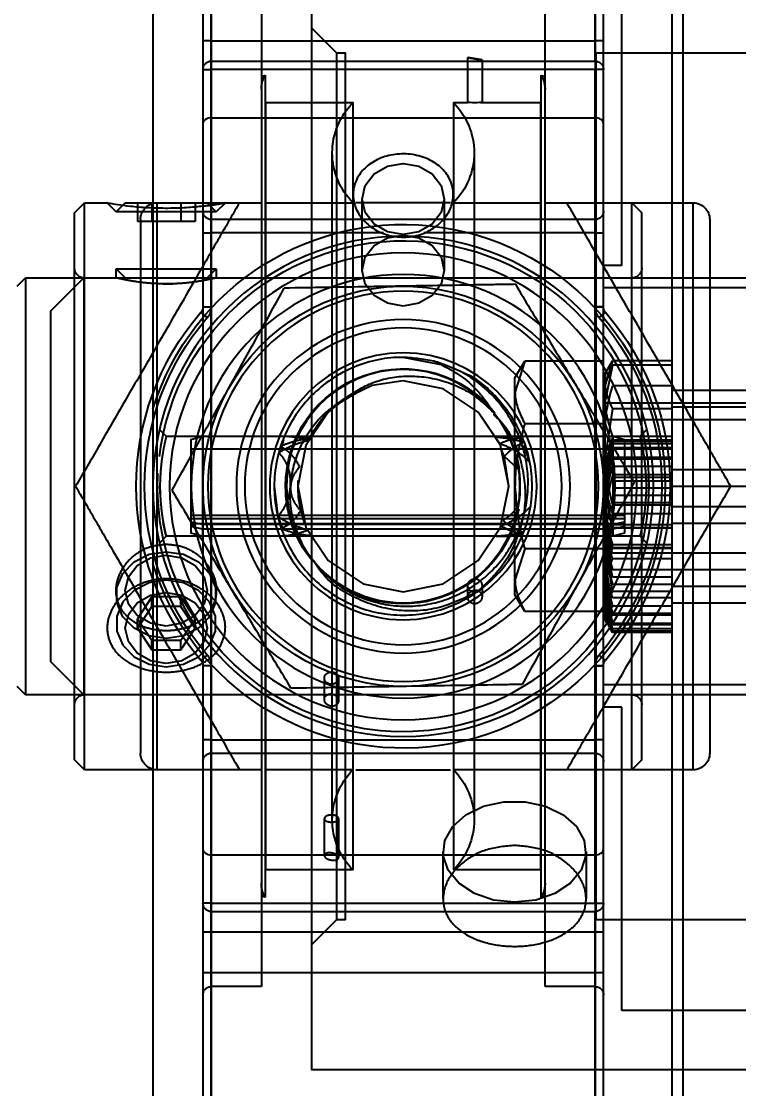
# Model space of a CAD drawing. Header units: metres. Extents: x 0 to 63075, y 0 to 44550.
# Drawn here: x 39040 to 39083, y 16396 to 16460 of the extents above; entities that cross this region are included whole.
import ezdxf

# ---------------------------------------------------------------- set-up
doc = ezdxf.new("R2010")
doc.units = ezdxf.units.M
doc.header["$LTSCALE"] = 75
doc.linetypes.add('HIDDEN2', pattern=[4.7625, 3.175, -1.5875])
for name, color, linetype in [('SDM', 7, 'Continuous'), ('SL4', 4, 'Continuous'), ('ST1', 7, 'HIDDEN2')]:
    doc.layers.add(name, color=color, linetype=linetype)
doc.styles.add('ROMANS', font='ROMANS.SHX')
doc.dimstyles.new('75___1-75', dxfattribs={"dimscale": 75, "dimtxt": 2.5, "dimasz": 2, "dimexe": 1.5, "dimexo": 1, "dimgap": 0.5, "dimtad": 1, "dimdec": 0, "dimzin": 12, "dimtxsty": 'ROMANS', "dimcen": 0, "dimclrd": 256, "dimclre": 256, "dimclrt": 3, "dimazin": 3, "dimtfac": 1, "dimtdec": 0, "dimtmove": 0, "dimatfit": 0, "dimfxl": 1, "dimlwd": -1, "dimlwe": -1, "dimarcsym": 0})

# ---------------------------------------------------------------- blocks, each defined once
blk = doc.blocks.new('*D36')
at = {"layer": 'Defpoints', "color": 0, "transparency": 16777216}
for p in [(35489.466, 16728.439), (39220.756, 16728.439), (39078.518, 16285.374)]:
    blk.add_point(p, dxfattribs=at)
at = {"layer": 'SDM', "transparency": 16777216}
for p, q in [((35489.466, 16878.439), (35489.466, 17585.582)), ((39145.756, 16728.439), (35376.966, 16728.439)), ((35489.466, 16285.374), (35489.466, 16728.439)), ((39003.518, 16285.374), (35376.966, 16285.374)), ((35489.466, 16135.374), (35489.466, 15985.374))]:
    blk.add_line(p, q, dxfattribs=at)
for points in [[(35464.466, 16878.439), (35514.466, 16878.439), (35489.466, 16728.439)], [(35464.466, 16135.374), (35514.466, 16135.374), (35489.466, 16285.374)]]:
    blk.add_solid(points, dxfattribs=at)
at = {"layer": 'SDM', "color": 3, "transparency": 16777216, "insert": (35358.216, 17307.01), "char_height": 187.5, "attachment_point": 5, "rotation": 90, "style": 'ROMANS'}
blk.add_mtext('443', dxfattribs=at)
blk = doc.blocks.new('A$C542b401d')
at = {"layer": 'SL4'}
for p, q in [((344.762, 1594), (344.762, 1350)), ((375.865, 1539.25), (375.865, 1509)), ((348.865, 1518.71), (348.865, 1529.5)), ((349.365, 1529.5), (349.365, 1518.71)), ((372.365, 1518.71), (372.365, 1529.5)), ((372.865, 1529.5), (372.865, 1518.71)), ((348.865, 1518.71), (349.365, 1518.71)), ((348.865, 1513.785), (348.865, 1518.71)), ((349.365, 1518.71), (349.365, 1514.101)), ((372.365, 1518.71), (349.365, 1518.71)), ((372.365, 1514.101), (372.365, 1518.71)), ((372.365, 1518.71), (372.865, 1518.71)), ((372.865, 1518.71), (372.865, 1513.785)), ((349.365, 1514.101), (349.365, 1469.899)), ((372.365, 1514.101), (349.365, 1514.101)), ((372.365, 1469.899), (372.365, 1514.101)), ((348.865, 1470.215), (348.865, 1513.785)), ((372.865, 1513.785), (372.865, 1470.215)), ((347.165, 1509), (346.565, 1508.4)), ((348.865, 1509), (347.165, 1509)), ((347.165, 1499.534), (347.165, 1509)), ((377.524, 1509), (372.865, 1509)), ((377.662, 1508.861), (377.524, 1509)), ((379.965, 1509), (378.603, 1509)), ((380.565, 1508.4), (379.965, 1509)), ((379.965, 1492), (379.965, 1509)), ((346.565, 1499.534), (346.565, 1508.4)), ((380.565, 1492), (380.565, 1508.4)), ((346.565, 1504.5), (344.762, 1504.5)), ((383.5, 1504.5), (380.565, 1504.5)), ((384, 1504), (383.5, 1504.5)), ((383.5, 1504.5), (383.5, 1479.5)), ((344.762, 1499.534), (348.316, 1499.534)), ((348.762, 1498.76), (348.316, 1499.534)), ((348.316, 1499.534), (348.762, 1498.09)), ((348.762, 1498.76), (348.762, 1498.09)), ((348.762, 1493.76), (348.762, 1498.09)), ((344.762, 1496.647), (348.316, 1496.647)), ((348.316, 1496.647), (348.762, 1493.76)), ((348.762, 1489.43), (348.762, 1493.76)), ((379.965, 1475), (379.965, 1492)), ((380.565, 1475.6), (380.565, 1492)), ((344.762, 1490.873), (348.316, 1490.873)), ((348.762, 1488.76), (348.762, 1489.43)), ((348.316, 1487.986), (348.762, 1488.76)), ((344.762, 1487.986), (348.316, 1487.986)), ((346.565, 1475.6), (346.565, 1487.986)), ((347.165, 1475), (347.165, 1487.986)), ((383.5, 1479.5), (384, 1480)), ((344.762, 1479.5), (346.565, 1479.5)), ((380.565, 1479.5), (383.5, 1479.5)), ((346.565, 1475.6), (347.165, 1475)), ((379.965, 1475), (380.565, 1475.6)), ((347.165, 1475), (348.865, 1475)), ((372.865, 1475), (379.965, 1475)), ((375.865, 1475), (375.865, 1444.75)), ((348.865, 1465.29), (348.865, 1470.215)), ((372.365, 1469.899), (349.365, 1469.899)), ((349.365, 1469.899), (349.365, 1465.29)), ((372.365, 1465.29), (372.365, 1469.899)), ((372.865, 1470.215), (372.865, 1465.29)), ((349.365, 1465.29), (348.865, 1465.29)), ((348.865, 1454.5), (348.865, 1465.29)), ((372.365, 1465.29), (349.365, 1465.29)), ((349.365, 1465.29), (349.365, 1454.5)), ((372.865, 1465.29), (372.365, 1465.29)), ((372.365, 1454.5), (372.365, 1465.29)), ((372.865, 1465.29), (372.865, 1454.5))]:
    blk.add_line(p, q, dxfattribs=at)
at = {"layer": 'SL4', "flags": 128}
for points in [[(348.865, 1513.785), (348.875, 1513.847), (348.903, 1513.906), (348.949, 1513.961), (349.011, 1514.008), (349.087, 1514.048), (349.174, 1514.077), (349.267, 1514.095), (349.365, 1514.101)], [(372.365, 1514.101), (372.463, 1514.095), (372.556, 1514.077), (372.643, 1514.048), (372.719, 1514.008), (372.781, 1513.961), (372.827, 1513.906), (372.855, 1513.847), (372.865, 1513.785)], [(363.324, 1509.229), (363.137, 1510.044), (362.604, 1510.735), (361.806, 1511.197), (360.865, 1511.359), (359.924, 1511.197), (359.126, 1510.735), (358.593, 1510.044), (358.406, 1509.229), (358.593, 1508.415), (359.126, 1507.724), (359.924, 1507.262), (360.865, 1507.1), (361.806, 1507.262), (362.604, 1507.724), (363.137, 1508.415), (363.324, 1509.229)], [(349.365, 1469.899), (349.267, 1469.905), (349.174, 1469.923), (349.087, 1469.952), (349.011, 1469.992), (348.949, 1470.039), (348.903, 1470.094), (348.875, 1470.153), (348.865, 1470.215)], [(372.865, 1470.215), (372.855, 1470.153), (372.827, 1470.094), (372.781, 1470.039), (372.719, 1469.992), (372.643, 1469.952), (372.556, 1469.923), (372.463, 1469.905), (372.365, 1469.899)]]:
    blk.add_lwpolyline(points, dxfattribs=at)
at = {"layer": 'SL4'}
for points, knots in [([(358.773, 1507.682), (359.002, 1507.52), (359.498, 1507.171), (360.455, 1506.921), (361.499, 1506.949), (362.485, 1507.295), (363.274, 1507.908), (363.768, 1508.695), (363.92, 1509.54), (363.74, 1510.347), (363.264, 1511.047), (362.532, 1511.586), (361.602, 1511.91), (360.564, 1511.972), (359.545, 1511.748), (358.679, 1511.254), (358.084, 1510.551), (357.821, 1509.732), (357.9, 1508.901), (358.243, 1508.191), (358.614, 1507.835), (358.773, 1507.682)], [0, 0, 0, 0, 0.047292, 0.102091, 0.158296, 0.214989, 0.271005, 0.325251, 0.37727, 0.427786, 0.478331, 0.530322, 0.584384, 0.640206, 0.696866, 0.753228, 0.808134, 0.860843, 0.911693, 0.962052, 1, 1, 1, 1]), ([(378.603, 1508.999), (378.604, 1509), (378.664, 1509.01), (378.46, 1508.975), (378.003, 1508.902), (377.213, 1508.798), (376.17, 1508.71), (374.95, 1508.677), (373.765, 1508.72), (373.14, 1508.786), (372.865, 1508.816)], [0, 0, 0, 0, 0.002526, 0.130831, 0.258763, 0.395528, 0.545188, 0.705506, 0.870617, 1, 1, 1, 1]), ([(348.762, 1498.09), (348.762, 1498.056), (348.756, 1497.568), (348.528, 1497.091), (348.316, 1496.647)], [0, 0, 0, 0, 0.070201, 1, 1, 1, 1]), ([(348.762, 1493.76), (348.762, 1493.692), (348.756, 1492.717), (348.528, 1491.761), (348.316, 1490.873)], [0, 0, 0, 0, 0.070201, 1, 1, 1, 1]), ([(348.316, 1490.873), (348.499, 1490.508), (348.736, 1490.032), (348.758, 1489.543), (348.762, 1489.43)], [0, 0, 0, 0, 0.768151, 1, 1, 1, 1]), ([(348.762, 1489.43), (348.706, 1489.044), (348.635, 1488.556), (348.372, 1488.086), (348.316, 1487.986)], [0, 0, 0, 0, 0.788999, 1, 1, 1, 1])]:
    blk.add_open_spline(points, degree=3, knots=knots, dxfattribs=at)
at = {"layer": 'ST1'}
for p, q in [((344.115, 1542.25), (344.115, 1441.75)), ((366.365, 1527), (366.365, 1457)), ((347.755, 1505.25), (347.755, 1523.44)), ((349.365, 1521.956), (349.365, 1462.044)), ((352.365, 1462), (352.365, 1522)), ((369.365, 1522), (369.365, 1462)), ((372.365, 1462.044), (372.365, 1521.956)), ((349.365, 1517.5), (349.365, 1521.15)), ((372.365, 1521.15), (372.365, 1517.5)), ((366.365, 1519.5), (364.865, 1518)), ((349.315, 1518), (339.265, 1518)), ((349.315, 1518), (349.315, 1466)), ((356.99, 1515.01), (356.99, 1517.709)), ((364.315, 1466), (364.315, 1518)), ((364.865, 1518), (364.315, 1518)), ((364.865, 1518), (364.865, 1466)), ((348.865, 1517), (349.365, 1517)), ((372.365, 1517.5), (349.365, 1517.5)), ((349.365, 1517.5), (349.365, 1517)), ((349.365, 1517), (372.365, 1517)), ((349.365, 1502.77), (349.365, 1517)), ((356.14, 1517.568), (356.14, 1515.01)), ((356.211, 1517.579), (356.188, 1517.575)), ((356.24, 1517.584), (356.211, 1517.579)), ((372.365, 1517.5), (372.365, 1517)), ((372.865, 1517), (372.365, 1517)), ((372.365, 1517), (372.365, 1502.77)), ((352.588, 1492), (352.588, 1516.647)), ((369.142, 1516.647), (369.142, 1467.353)), ((352.615, 1468.99), (352.615, 1515.01)), ((356.145, 1515.01), (352.615, 1515.01)), ((357.86, 1515.01), (356.99, 1515.01)), ((357.86, 1515.01), (357.86, 1468.99)), ((363.87, 1492), (363.87, 1515.01)), ((369.115, 1515.01), (363.87, 1515.01)), ((369.115, 1515.01), (369.115, 1468.99)), ((356.615, 1512.005), (356.615, 1471.995)), ((365.115, 1471.995), (365.115, 1512.005)), ((347.165, 1509), (343.495, 1509)), ((343.495, 1475.011), (343.495, 1508.989)), ((352.365, 1509), (348.865, 1509)), ((357.86, 1509), (352.615, 1509)), ((358.406, 1509.229), (358.406, 1504.942)), ((363.324, 1504.942), (363.324, 1509.229)), ((369.115, 1509), (363.87, 1509)), ((371.563, 1509), (369.365, 1509)), ((371.524, 1509), (372.065, 1508.459)), ((372.606, 1509), (371.563, 1509)), ((372.606, 1509), (372.065, 1508.459)), ((372.865, 1509), (372.606, 1509)), ((373.333, 1509), (373.333, 1507.875)), ((374.199, 1509), (374.199, 1507.875)), ((375.605, 1475.011), (375.605, 1508.989)), ((375.865, 1509), (375.865, 1475)), ((375.931, 1509), (375.931, 1507.875)), ((376.797, 1509), (376.797, 1507.875)), ((378.065, 1508.459), (377.662, 1508.861)), ((378.065, 1508.459), (378.606, 1509)), ((372.065, 1508.459), (375.065, 1508.459)), ((375.065, 1508.459), (378.065, 1508.459)), ((342.495, 1508), (342.495, 1476)), ((349.365, 1507.2), (349.365, 1508)), ((349.365, 1508), (372.365, 1508)), ((349.365, 1508), (349.365, 1507.2)), ((372.365, 1508), (372.365, 1507.2)), ((372.365, 1507.2), (372.365, 1508)), ((373.333, 1507.875), (374.199, 1507.875)), ((374.199, 1507.875), (375.931, 1507.875)), ((375.931, 1507.875), (376.797, 1507.875)), ((376.605, 1508), (376.605, 1476)), ((349.365, 1507.2), (348.865, 1507.2)), ((349.365, 1507.2), (348.865, 1507.2)), ((349.365, 1476.8), (349.365, 1507.2)), ((349.365, 1507.2), (349.365, 1502.77)), ((349.365, 1507.2), (359.621, 1507.2)), ((362.05, 1507.2), (372.365, 1507.2)), ((372.365, 1507.2), (372.365, 1476.8)), ((372.865, 1507.2), (372.365, 1507.2)), ((372.865, 1507.2), (372.365, 1507.2)), ((372.365, 1502.77), (372.365, 1507.2)), ((347.755, 1505.25), (348.865, 1505.25)), ((375.065, 1505.041), (372.065, 1505.041)), ((372.065, 1505.041), (372.065, 1504.496)), ((372.065, 1505.041), (372.606, 1504.5)), ((378.065, 1505.041), (375.065, 1505.041)), ((377.524, 1504.5), (378.065, 1505.041)), ((378.065, 1504.492), (378.065, 1505.041)), ((344.762, 1504.5), (311.027, 1504.5)), ((372.606, 1504.5), (346.565, 1504.5)), ((372.08, 1504.5), (347.165, 1504.5)), ((377.524, 1504.5), (372.606, 1504.5)), ((380.565, 1504.5), (377.524, 1504.5)), ((379.965, 1504.5), (378.029, 1504.5)), ((380, 1504.5), (380, 1479.5)), ((382, 1502.5), (380, 1504.5)), ((337.765, 1503.902), (348.865, 1503.902)), ((375.267, 1504.143), (374.676, 1504.148)), ((349.123, 1502.118), (348.744, 1502.444)), ((349.123, 1502.118), (348.744, 1502.444)), ((349.365, 1502.77), (348.865, 1502.77)), ((348.865, 1502.77), (349.365, 1502.77)), ((372.865, 1502.77), (372.365, 1502.77)), ((372.865, 1502.77), (372.365, 1502.77)), ((372.607, 1502.118), (372.986, 1502.444)), ((372.986, 1502.444), (372.607, 1502.118)), ((382, 1502.5), (382, 1481.5)), ((358.276, 1499.216), (360.865, 1499.727)), ((344.762, 1499.258), (348.316, 1499.258)), ((346.565, 1492), (346.565, 1499.534)), ((347.165, 1492), (347.165, 1499.534)), ((348.316, 1499.258), (348.762, 1497.121)), ((348.865, 1499.506), (353.584, 1499.506)), ((353.584, 1499.506), (354.165, 1497.629)), ((354.165, 1498.5), (353.584, 1499.506)), ((354.165, 1497.629), (354.165, 1498.5)), ((344.762, 1498.035), (348.316, 1498.035)), ((344.762, 1497.76), (340, 1497.76)), ((354.165, 1492), (354.165, 1497.629)), ((344.762, 1496.76), (320.317, 1496.76)), ((348.865, 1497), (337.765, 1497)), ((348.865, 1496), (319.555, 1496)), ((355.087, 1494.563), (356.375, 1496.449)), ((346.668, 1495), (346.258, 1495.41)), ((348.865, 1495.753), (353.584, 1495.753)), ((375.472, 1495.41), (375.062, 1495)), ((344.762, 1494.984), (348.316, 1494.984)), ((344.762, 1494.752), (348.316, 1494.752)), ((344.762, 1494.691), (348.316, 1494.691)), ((344.762, 1494.774), (348.316, 1494.774)), ((354.523, 1495), (346.668, 1495)), ((348.295, 1495), (347.595, 1494.813)), ((347.595, 1494.813), (347.595, 1489.188)), ((348.295, 1495), (348.295, 1489)), ((372.895, 1495), (348.295, 1495)), ((348.316, 1494.774), (348.762, 1493.33)), ((348.762, 1494), (348.316, 1494.774)), ((348.41, 1494.468), (348.316, 1494.752)), ((353.604, 1494.643), (353.714, 1494.868)), ((367.723, 1495), (354.59, 1495)), ((375.062, 1495), (367.207, 1495)), ((368.032, 1494.787), (368.21, 1494.402)), ((368.058, 1494.66), (368.324, 1494.019)), ((372.895, 1495), (372.895, 1489)), ((373.595, 1494.813), (372.895, 1495)), ((373.595, 1494.813), (373.595, 1489.188)), ((344.762, 1494.538), (348.316, 1494.538)), ((344.762, 1494.309), (348.316, 1494.309)), ((344.762, 1494.237), (348.316, 1494.237)), ((373.595, 1494.25), (347.595, 1494.25)), ((348.316, 1494.538), (348.762, 1492.446)), ((348.316, 1494.309), (348.762, 1492)), ((348.631, 1492.68), (348.316, 1494.237)), ((353.273, 1493.44), (353.635, 1494.473)), ((354.805, 1493.799), (354.991, 1494.224)), ((344.762, 1493.724), (348.316, 1493.724)), ((344.762, 1493.619), (348.316, 1493.619)), ((348.762, 1493.1), (348.742, 1493.395)), ((354.805, 1493.799), (353.984, 1493.02)), ((354.544, 1492), (354.805, 1493.799)), ((344.762, 1493), (340, 1493)), ((344.762, 1493.184), (348.316, 1493.184)), ((344.762, 1492.688), (348.316, 1492.688)), ((344.762, 1492.536), (348.316, 1492.536)), ((344.762, 1492.304), (348.316, 1492.304)), ((346.314, 1492.597), (346.286, 1492)), ((344.762, 1492), (320.317, 1492)), ((344.762, 1491.448), (348.316, 1491.448)), ((344.762, 1491.887), (348.316, 1491.887)), ((346.565, 1487.986), (346.565, 1492)), ((347.165, 1487.986), (347.165, 1492)), ((348.316, 1489.512), (348.704, 1491.564)), ((352.588, 1467.353), (352.588, 1492)), ((354.165, 1486.371), (354.165, 1492)), ((363.87, 1468.99), (363.87, 1492)), ((368.592, 1492), (368.375, 1490.18)), ((375.416, 1491.403), (375.444, 1492)), ((320.317, 1490.76), (344.762, 1490.76)), ((344.762, 1491.003), (348.316, 1491.003)), ((344.762, 1490.354), (348.316, 1490.354)), ((373.595, 1490.276), (347.595, 1490.276)), ((368.375, 1490.18), (368.071, 1489.405)), ((340, 1489.76), (344.762, 1489.76)), ((344.762, 1489.691), (348.316, 1489.691)), ((344.762, 1489.512), (348.316, 1489.512)), ((344.762, 1489.485), (348.316, 1489.485)), ((373.595, 1490.071), (347.595, 1490.071)), ((347.595, 1489.844), (348.295, 1489.701)), ((347.595, 1489.75), (373.595, 1489.75)), ((347.595, 1489.588), (348.295, 1489.428)), ((348.295, 1489.701), (372.895, 1489.701)), ((372.895, 1489.701), (373.595, 1489.844)), ((372.895, 1489.428), (373.595, 1489.588)), ((346.258, 1488.59), (346.668, 1489)), ((346.668, 1489), (354.527, 1489)), ((347.595, 1489.188), (348.295, 1489)), ((348.295, 1489.428), (372.895, 1489.428)), ((348.295, 1489), (372.895, 1489)), ((348.316, 1487.986), (348.762, 1489.43)), ((355.057, 1489), (367.299, 1489)), ((367.203, 1489), (375.062, 1489)), ((372.895, 1489), (373.595, 1489.188)), ((375.062, 1489), (375.472, 1488.59)), ((344.762, 1488.488), (348.316, 1488.488)), ((344.762, 1488.309), (348.316, 1488.309)), ((344.762, 1488.262), (348.316, 1488.262)), ((348.316, 1485.696), (348.762, 1488.572)), ((348.316, 1488.488), (348.704, 1486.436)), ((348.762, 1487.585), (348.762, 1488.76)), ((348.865, 1488.247), (353.584, 1488.247)), ((353.584, 1488.247), (354.165, 1486.371)), ((319.555, 1488), (348.865, 1488)), ((344.762, 1487.646), (348.316, 1487.646)), ((348.762, 1484.139), (348.762, 1487.585)), ((337.765, 1487), (348.865, 1487)), ((344.762, 1486.997), (348.316, 1486.997)), ((344.762, 1486.552), (348.316, 1486.552)), ((354.165, 1485.5), (354.165, 1486.371)), ((320.317, 1486), (344.762, 1486)), ((344.762, 1485.696), (348.316, 1485.696)), ((344.762, 1486.113), (348.316, 1486.113)), ((348.316, 1483.691), (348.762, 1486)), ((356.14, 1486.044), (356.14, 1485.383)), ((356.99, 1485.346), (356.99, 1486.044)), ((372.065, 1485.752), (372.065, 1485.479)), ((378.065, 1485.479), (378.065, 1485.754)), ((340, 1485), (344.762, 1485)), ((344.762, 1485.312), (348.316, 1485.312)), ((348.316, 1483.462), (348.762, 1485.554)), ((348.631, 1485.32), (348.316, 1483.763)), ((353.584, 1484.494), (354.165, 1485.5)), ((373.333, 1484.062), (374.199, 1485.362)), ((374.199, 1484.799), (374.199, 1485.362)), ((374.199, 1485.362), (375.931, 1485.362)), ((375.931, 1484.799), (375.931, 1485.362)), ((375.931, 1485.362), (376.797, 1484.062)), ((344.762, 1484.816), (348.316, 1484.816)), ((344.762, 1484.381), (348.316, 1484.381)), ((348.316, 1484.816), (348.762, 1484.139)), ((348.4, 1483.477), (348.762, 1484.472)), ((348.762, 1484.9), (348.587, 1484.104)), ((348.865, 1484.494), (353.584, 1484.494)), ((373.333, 1483.5), (374.199, 1484.799)), ((374.199, 1484.799), (375.931, 1484.799)), ((375.931, 1484.799), (376.797, 1483.5)), ((344.762, 1484.276), (348.316, 1484.276)), ((344.762, 1483.763), (348.316, 1483.763)), ((348.316, 1483.309), (348.762, 1484.31)), ((348.547, 1483.627), (348.659, 1483.82)), ((348.659, 1483.82), (348.762, 1484)), ((348.762, 1484), (348.762, 1484.139)), ((348.762, 1484), (348.762, 1484.036)), ((348.762, 1484.02), (348.762, 1484)), ((374.199, 1482.763), (373.333, 1484.062)), ((373.333, 1483.5), (373.333, 1484.062)), ((376.797, 1484.062), (375.931, 1482.763)), ((376.797, 1483.5), (376.797, 1484.062)), ((344.762, 1483.691), (348.316, 1483.691)), ((344.762, 1483.462), (348.316, 1483.462)), ((344.762, 1483.309), (348.316, 1483.309)), ((344.762, 1483.248), (348.316, 1483.248)), ((344.762, 1483.226), (348.316, 1483.226)), ((348.316, 1483.226), (348.547, 1483.627)), ((374.199, 1482.201), (373.333, 1483.5)), ((376.797, 1483.5), (375.931, 1482.201)), ((374.199, 1482.201), (374.199, 1482.763)), ((375.931, 1482.763), (374.199, 1482.763)), ((375.931, 1482.201), (375.931, 1482.763)), ((348.744, 1481.556), (349.123, 1481.882)), ((348.744, 1481.556), (349.123, 1481.882)), ((372.986, 1481.556), (372.607, 1481.882)), ((372.607, 1481.882), (372.986, 1481.556)), ((375.931, 1482.201), (374.199, 1482.201)), ((348.865, 1481.23), (349.365, 1481.23)), ((349.365, 1481.23), (348.865, 1481.23)), ((349.365, 1481.23), (349.365, 1476.8)), ((349.365, 1467), (349.365, 1481.23)), ((372.365, 1481.23), (372.865, 1481.23)), ((372.365, 1476.8), (372.365, 1481.23)), ((372.365, 1481.23), (372.865, 1481.23)), ((372.365, 1481.23), (372.365, 1467)), ((380, 1479.5), (382, 1481.5)), ((337.765, 1480.098), (348.865, 1480.098)), ((364.74, 1480.495), (364.74, 1479.146)), ((365.59, 1479.216), (365.59, 1480.495)), ((289, 1479.5), (344.762, 1479.5)), ((346.565, 1479.5), (380.565, 1479.5)), ((347.165, 1479.5), (379.965, 1479.5)), ((347.755, 1478.75), (348.865, 1478.75)), ((347.755, 1460.56), (347.755, 1478.75)), ((348.865, 1476.8), (349.365, 1476.8)), ((348.865, 1476.8), (349.365, 1476.8)), ((349.365, 1476), (349.365, 1476.8)), ((372.365, 1476.8), (349.365, 1476.8)), ((349.365, 1476.8), (349.365, 1476)), ((372.365, 1476.8), (372.865, 1476.8)), ((372.365, 1476.8), (372.365, 1476)), ((372.365, 1476), (372.365, 1476.8)), ((372.365, 1476.8), (372.865, 1476.8)), ((372.365, 1476), (349.365, 1476)), ((343.495, 1475), (347.165, 1475)), ((348.865, 1475), (352.365, 1475)), ((352.615, 1475), (357.86, 1475)), ((363.87, 1475), (369.115, 1475)), ((369.365, 1475), (372.865, 1475)), ((364.74, 1472.072), (364.74, 1469.736)), ((365.59, 1469.858), (365.59, 1472.072)), ((349.906, 1470.08), (349.906, 1467.251)), ((358.472, 1467.251), (358.472, 1470.08)), ((352.615, 1468.99), (357.86, 1468.99)), ((363.87, 1468.99), (369.115, 1468.99)), ((349.365, 1467), (348.865, 1467)), ((372.365, 1467), (349.365, 1467)), ((349.365, 1467), (349.365, 1466.5)), ((349.365, 1462.85), (349.365, 1466.5)), ((372.365, 1466.5), (349.365, 1466.5)), ((372.365, 1467), (372.365, 1466.5)), ((372.365, 1467), (372.865, 1467)), ((372.365, 1466.5), (372.365, 1462.85)), ((339.265, 1466), (349.315, 1466)), ((364.315, 1466), (364.865, 1466)), ((364.865, 1466), (366.365, 1464.5)), ((349.365, 1462.85), (348.865, 1462.85)), ((349.365, 1454.5), (349.365, 1462.85)), ((372.365, 1462.85), (349.365, 1462.85)), ((372.865, 1462.85), (372.365, 1462.85)), ((372.365, 1462.85), (372.365, 1454.5)), ((349.365, 1462), (352.365, 1462)), ((369.365, 1462), (372.365, 1462)), ((337.765, 1460.56), (347.755, 1460.56)), ((337.765, 1457), (366.365, 1457))]:
    blk.add_line(p, q, dxfattribs=at)
at = {"layer": 'ST1', "flags": 128}
for points in [[(356.229, 1515.009), (356.181, 1515.01), (356.142, 1515.01), (356.151, 1515.01), (356.207, 1515.009), (356.303, 1515.008), (356.429, 1515.007), (356.569, 1515.006), (356.71, 1515.007), (356.834, 1515.008), (356.928, 1515.009), (356.981, 1515.01), (356.99, 1515.01), (356.99, 1515.01)], [(360.865, 1507.071), (359.924, 1506.909), (359.126, 1506.447), (358.593, 1505.757), (358.406, 1504.942), (358.593, 1504.127), (359.126, 1503.436), (359.924, 1502.974), (360.865, 1502.812), (361.806, 1502.974), (362.604, 1503.436), (363.137, 1504.127), (363.324, 1504.942), (363.137, 1505.757), (362.604, 1506.447), (361.806, 1506.909), (360.865, 1507.071)], [(364.463, 1497.198), (365.355, 1496.449), (366.696, 1494.442), (367.186, 1492), (366.696, 1489.558), (365.355, 1487.551), (363.267, 1486.153), (360.865, 1485.679), (358.463, 1486.153), (356.375, 1487.551), (355.034, 1489.558), (354.544, 1492), (355.034, 1494.442), (356.375, 1496.449), (358.463, 1497.847), (360.865, 1498.321), (362.718, 1498.044), (364.463, 1497.198), (364.463, 1497.198)], [(353.892, 1493.041), (353.992, 1493.569), (354.475, 1494.978)], [(375.065, 1488.077), (374.039, 1487.921), (373.137, 1487.47), (372.467, 1486.778), (372.111, 1485.931), (372.111, 1485.028), (372.467, 1484.18), (373.137, 1483.489), (374.039, 1483.038), (375.065, 1482.881), (376.091, 1483.038), (376.993, 1483.489), (377.663, 1484.18), (378.019, 1485.028), (378.019, 1485.931), (377.663, 1486.778), (376.993, 1487.47), (376.091, 1487.921), (375.065, 1488.077)], [(375.065, 1483.621), (376.006, 1483.783), (376.804, 1484.244), (377.337, 1484.935), (377.524, 1485.75), (377.337, 1486.565), (376.804, 1487.256), (376.006, 1487.717), (375.065, 1487.879), (374.124, 1487.717), (373.326, 1487.256), (372.793, 1486.565), (372.606, 1485.75), (372.793, 1484.935), (373.326, 1484.244), (374.124, 1483.783), (375.065, 1483.621)], [(375.065, 1486.369), (376.091, 1486.212), (376.993, 1485.761), (377.663, 1485.07), (378.019, 1484.222), (378.019, 1483.319), (377.663, 1482.472), (376.993, 1481.78), (376.091, 1481.329), (375.065, 1481.173), (374.039, 1481.329), (373.137, 1481.78), (372.467, 1482.472), (372.111, 1483.319), (372.111, 1484.222), (372.467, 1485.07), (373.137, 1485.761), (374.039, 1486.212), (375.065, 1486.369)], [(375.065, 1481.371), (376.006, 1481.533), (376.804, 1481.994), (377.337, 1482.685), (377.524, 1483.5), (377.337, 1484.315), (376.804, 1485.006), (376.006, 1485.467), (375.065, 1485.629), (374.124, 1485.467), (373.326, 1485.006), (372.793, 1484.315), (372.606, 1483.5), (372.793, 1482.685), (373.326, 1481.994), (374.124, 1481.533), (375.065, 1481.371)], [(354.189, 1467.051), (355.451, 1467.186), (356.601, 1467.577), (357.537, 1468.191), (358.176, 1468.973), (358.46, 1469.853), (358.364, 1470.754), (357.898, 1471.594), (357.102, 1472.3), (356.047, 1472.808), (354.827, 1473.074), (353.55, 1473.074), (352.33, 1472.808), (351.275, 1472.3), (350.479, 1471.594), (350.013, 1470.754), (349.918, 1469.853), (350.202, 1468.973), (350.84, 1468.191), (351.776, 1467.577), (352.926, 1467.186), (354.189, 1467.051)]]:
    blk.add_lwpolyline(points, dxfattribs=at)
at = {"layer": 'ST1'}
for radius in [15, 14, 12.7, 11.7, 10, 9.5, 8, 7]:
    blk.add_circle((360.865, 1492), radius, dxfattribs=at)
for centre, radius, start, end in [((360.865, 1492), 26, 98.57163, 100.46215), ((349.365, 1517), 0.5, 90, 180), ((372.365, 1517), 0.5, 0, 90), ((354.065, 1515.806), 1.7, 150.35549, 180), ((360.865, 1492), 26, 108.56407, 109.08212), ((360.865, 1492), 26, 70.91788, 71.43593), ((367.665, 1515.806), 1.7, 0, 29.64451), ((360.865, 1512.005), 4.25, 135, 180), ((360.865, 1512.005), 4.25, 0, 45), ((360.865, 1512.005), 4.25, 180, 225), ((360.865, 1512.005), 4.25, 315, 0), ((343.495, 1508), 1, 90, 180), ((375.605, 1508), 1, 0, 90), ((349.365, 1508.5), 0.5, 180, 270), ((372.365, 1508.5), 0.5, 270, 0), ((360.865, 1492), 15.7, 17.1737, 342.8263), ((360.865, 1492), 14.722, 6.94802, 180), ((360.865, 1492), 14.722, 6.94802, 180), ((347.165, 1505.1), 0.6, 180, 270), ((379.965, 1505.1), 0.6, 270, 0), ((360.865, 1492), 12, 89.04514, 149.04514), ((360.865, 1492), 12, 29.04514, 89.04514), ((360.865, 1492), 16, 139.25095, 220.74905), ((348.365, 1502.77), 0.5, 319.25095, 0), ((348.365, 1502.77), 1, 319.25095, 0), ((348.365, 1502.77), 1, 319.25095, 0), ((373.365, 1502.77), 1, 180, 220.74905), ((373.365, 1502.77), 1, 180, 220.74905), ((373.365, 1502.77), 0.5, 180, 220.74905), ((360.865, 1492), 16, 319.25095, 40.74905), ((360.865, 1492), 15.5, 139.25095, 220.74905), ((360.865, 1492), 15.5, 139.25095, 220.74905), ((360.865, 1492), 15.5, 319.25095, 40.74905), ((360.865, 1492), 15.5, 319.25095, 40.74905), ((360.865, 1492), 7.05, 0, 141.25962), ((360.865, 1492), 12, 149.04514, 209.04514), ((360.865, 1492), 12, 329.04514, 29.04514), ((360.865, 1492), 7, 141.48371, 328.04642), ((360.865, 1492), 14.722, 180, 3.05433), ((360.865, 1492), 14.722, 180, 3.05433), ((360.865, 1492), 6.3, 338.93601, 3.09799), ((360.865, 1492), 7.05, 321.21891, 0), ((360.865, 1492), 7.05, 190.97507, 311.65483), ((360.865, 1492), 12, 209.04514, 269.04514), ((360.865, 1492), 12, 269.04514, 329.04514), ((348.365, 1481.23), 1, 0, 40.74905), ((348.365, 1481.23), 1, 0, 40.74905), ((373.365, 1481.23), 1, 139.25095, 180), ((373.365, 1481.23), 1, 139.25095, 180), ((348.365, 1481.23), 0.5, 0, 40.74905), ((373.365, 1481.23), 0.5, 139.25095, 180), ((347.165, 1478.9), 0.6, 90, 180), ((379.965, 1478.9), 0.6, 0, 90), ((343.495, 1476), 1, 180, 270), ((349.365, 1475.5), 0.5, 90, 180), ((372.365, 1475.5), 0.5, 0, 90), ((375.605, 1476), 1, 270, 0), ((360.865, 1471.995), 4.25, 135, 180), ((360.865, 1471.995), 4.25, 0, 45), ((360.865, 1471.995), 4.25, 180, 225), ((360.865, 1471.995), 4.25, 315, 0), ((354.065, 1468.194), 1.7, 180, 209.64451), ((367.665, 1468.194), 1.7, 330.35549, 0), ((360.865, 1492), 26, 250.91788, 251.43593), ((360.865, 1492), 26, 288.56407, 289.08212), ((349.365, 1467), 0.5, 180, 270), ((372.365, 1467), 0.5, 270, 0), ((349.365, 1461.5), 0.5, 90, 180), ((372.365, 1461.5), 0.5, 0, 90)]:
    blk.add_arc(centre, radius, start, end, dxfattribs=at)
for points, knots in [([(356.144, 1517.568), (356.143, 1517.568), (356.136, 1517.566), (356.171, 1517.572), (356.247, 1517.585), (356.363, 1517.604), (356.5, 1517.628), (356.647, 1517.652), (356.784, 1517.675), (356.898, 1517.694), (356.967, 1517.706), (356.997, 1517.711), (356.989, 1517.709), (356.989, 1517.709)], [0, 0, 0, 0, 0.026642, 0.131851, 0.237271, 0.343738, 0.451643, 0.560769, 0.67035, 0.779403, 0.887173, 0.993496, 1, 1, 1, 1]), ([(341.235, 1492), (341.59, 1492.615), (342.31, 1493.862), (343.593, 1496.084), (345.023, 1498.561), (346.605, 1501.301), (348.197, 1504.059), (349.716, 1506.689), (350.633, 1508.277), (351.05, 1509)], [0, 0, 0, 0, 0.114678, 0.232485, 0.388423, 0.5445, 0.705441, 0.865997, 1, 1, 1, 1]), ([(358.035, 1509), (358.978, 1509), (360.865, 1509), (362.752, 1509), (363.695, 1509)], [0, 0, 0, 0, 0.499984, 1, 1, 1, 1]), ([(370.68, 1509), (371.035, 1508.385), (371.755, 1507.138), (373.038, 1504.916), (374.468, 1502.439), (376.05, 1499.699), (377.642, 1496.941), (379.16, 1494.311), (380.078, 1492.723), (380.495, 1492)], [0, 0, 0, 0, 0.114678, 0.232485, 0.388423, 0.5445, 0.705441, 0.865997, 1, 1, 1, 1]), ([(372.865, 1508.816), (372.786, 1508.823), (372.351, 1508.862), (371.857, 1508.946), (371.506, 1509.003), (371.552, 1508.995), (371.563, 1508.993)], [0, 0, 0, 0, 0.092544, 0.506439, 0.884379, 1, 1, 1, 1]), ([(371.901, 1508.939), (371.922, 1508.935), (372.035, 1508.917), (372.26, 1508.886), (372.443, 1508.861)], [0, 0, 0, 0, 0.186078, 1, 1, 1, 1]), ([(372.08, 1504.496), (372.1, 1504.492), (372.141, 1504.481), (372.595, 1504.379), (373.309, 1504.253), (374.179, 1504.152), (374.793, 1504.14), (375.065, 1504.135)], [0, 0, 0, 0, 0.187779, 0.39657, 0.610055, 0.827026, 1, 1, 1, 1]), ([(375.065, 1504.135), (375.397, 1504.143), (376.06, 1504.159), (376.949, 1504.273), (377.627, 1504.398), (378.023, 1504.49), (378.028, 1504.491), (378.029, 1504.492)], [0, 0, 0, 0, 0.2106, 0.421052, 0.635352, 0.852337, 1, 1, 1, 1]), ([(354.138, 1504.114), (353.559, 1503.149), (352.391, 1501.201), (351.183, 1499.188), (350.574, 1498.172)], [0, 0, 0, 0, 0.495458, 1, 1, 1, 1]), ([(354.138, 1504.114), (354.719, 1504.104), (356.977, 1504.066), (359.323, 1504.027), (361.065, 1503.998)], [0, 0, 0, 0, 0.257551, 1, 1, 1, 1]), ([(361.065, 1503.998), (361.695, 1503.988), (364.04, 1503.949), (366.323, 1503.911), (367.992, 1503.883)], [0, 0, 0, 0, 0.268634, 1, 1, 1, 1]), ([(371.356, 1497.826), (371.276, 1497.97), (370.672, 1499.057), (369.534, 1501.107), (368.509, 1502.952), (367.992, 1503.883)], [0, 0, 0, 0, 0.070099, 0.530789, 1, 1, 1, 1]), ([(358.904, 1499.474), (359.555, 1499.593), (361.194, 1499.892), (363.907, 1499.315), (366.467, 1497.612), (368.188, 1495.032), (368.798, 1492), (368.188, 1488.967), (366.468, 1486.391), (363.903, 1484.674), (360.865, 1484.075), (357.827, 1484.674), (355.262, 1486.391), (353.542, 1488.968), (352.934, 1491.997), (353.536, 1495.045), (355.09, 1497.281), (356.487, 1498.501), (357.252, 1498.798), (357.379, 1498.847)], [0, 0, 0, 0, 0.042422, 0.106635, 0.17253, 0.235824, 0.301149, 0.366473, 0.429767, 0.495662, 0.559875, 0.624088, 0.689983, 0.753276, 0.818601, 0.883926, 0.94722, 0.991299, 1, 1, 1, 1]), ([(366.804, 1488.295), (366.331, 1487.648), (365.386, 1486.355), (363.254, 1485.148), (360.884, 1484.676), (358.459, 1485.019), (356.258, 1486.14), (354.539, 1487.945), (353.501, 1490.23), (353.259, 1492.752), (353.871, 1495.237), (355.279, 1497.383), (357.068, 1498.816), (358.389, 1499.29), (358.904, 1499.474)], [0, 0, 0, 0, 0.083316, 0.166632, 0.249948, 0.3331992, 0.4187893, 0.5043921, 0.5899457, 0.6775003, 0.7653899, 0.853244, 0.9427666, 1, 1, 1, 1]), ([(358.904, 1499.474), (358.157, 1499.078), (356.73, 1498.321), (355.821, 1496.992), (355.388, 1496.359)], [0, 0, 0, 0, 0.523722, 1, 1, 1, 1]), ([(364.463, 1497.198), (363.925, 1497.558), (362.792, 1498.318), (360.704, 1498.713), (358.512, 1498.449), (356.664, 1497.597), (355.751, 1496.712), (355.388, 1496.359)], [0, 0, 0, 0, 0.19292, 0.405921, 0.619835, 0.848713, 1, 1, 1, 1]), ([(350.574, 1498.172), (350.49, 1498.032), (349.85, 1496.965), (348.644, 1494.954), (347.558, 1493.144), (347.011, 1492.231)], [0, 0, 0, 0, 0.070099, 0.530789, 1, 1, 1, 1]), ([(348.762, 1495.285), (348.758, 1495.501), (348.736, 1496.431), (348.499, 1497.338), (348.316, 1498.035)], [0, 0, 0, 0, 0.231849, 1, 1, 1, 1]), ([(374.719, 1491.769), (374.173, 1492.753), (373.071, 1494.738), (371.931, 1496.79), (371.356, 1497.826)], [0, 0, 0, 0, 0.495458, 1, 1, 1, 1]), ([(354.165, 1497.629), (354.164, 1497.585), (354.156, 1496.951), (353.86, 1496.33), (353.584, 1495.753)], [0, 0, 0, 0, 0.0702148, 1, 1, 1, 1]), ([(363.645, 1497.594), (364.258, 1497.257), (365.449, 1496.603), (366.152, 1495.442), (366.493, 1494.878)], [0, 0, 0, 0, 0.5148, 1, 1, 1, 1]), ([(366.804, 1488.295), (367.065, 1488.884), (367.64, 1490.181), (367.703, 1492.41), (367.026, 1494.616), (365.846, 1496.259), (364.841, 1496.941), (364.463, 1497.198)], [0, 0, 0, 0, 0.189477, 0.417959, 0.641397, 0.865033, 1, 1, 1, 1]), ([(348.762, 1497.121), (348.762, 1497.07), (348.756, 1496.349), (348.528, 1495.641), (348.316, 1494.984)], [0, 0, 0, 0, 0.070201, 1, 1, 1, 1]), ([(355.476, 1496.325), (355.276, 1496.14), (354.512, 1495.436), (353.772, 1493.671), (353.41, 1491.291), (353.923, 1488.854), (355.036, 1486.925), (356.056, 1486.013), (356.467, 1485.646)], [0, 0, 0, 0, 0.067598, 0.257103, 0.458267, 0.660942, 0.863555, 1, 1, 1, 1]), ([(353.584, 1495.753), (353.819, 1494.815), (354.129, 1493.577), (354.158, 1492.307), (354.165, 1492)], [0, 0, 0, 0, 0.758149, 1, 1, 1, 1]), ([(346.668, 1489), (346.657, 1489.033), (346.639, 1489.087), (346.56, 1489.438), (346.477, 1489.856), (346.393, 1490.388), (346.318, 1491.096), (346.267, 1491.998), (346.318, 1492.9), (346.392, 1493.61), (346.476, 1494.142), (346.56, 1494.563), (346.635, 1494.904), (346.688, 1495.059), (346.635, 1494.907), (346.561, 1494.557), (346.504, 1494.306), (346.476, 1494.122), (346.476, 1494.122)], [0, 0, 0, 0, 0.086756, 0.140099, 0.200013, 0.259359, 0.312486, 0.399886, 0.487592, 0.540796, 0.600169, 0.660075, 0.713397, 0.800096, 0.886742, 0.940055, 0.999963, 1, 1, 1, 1]), ([(348.316, 1494.984), (348.499, 1494.287), (348.736, 1493.38), (348.758, 1492.45), (348.762, 1492.235)], [0, 0, 0, 0, 0.768151, 1, 1, 1, 1]), ([(348.762, 1492.847), (348.762, 1492.891), (348.756, 1493.513), (348.528, 1494.124), (348.316, 1494.691)], [0, 0, 0, 0, 0.070201, 1, 1, 1, 1]), ([(355.282, 1494.964), (355.141, 1494.949), (354.789, 1494.913), (354.227, 1494.815), (353.812, 1494.7), (353.604, 1494.643)], [0, 0, 0, 0, 0.248799, 0.623508, 1, 1, 1, 1]), ([(353.604, 1494.643), (353.722, 1494.589), (353.959, 1494.483), (354.377, 1494.228), (354.639, 1493.965), (354.805, 1493.799)], [0, 0, 0, 0, 0.268657, 0.537402, 1, 1, 1, 1]), ([(353.721, 1494.946), (353.854, 1494.96), (354.12, 1494.988), (354.643, 1495.01), (355.028, 1494.982), (355.282, 1494.964)], [0, 0, 0, 0, 0.254741, 0.509482, 1, 1, 1, 1]), ([(355.087, 1494.563), (354.968, 1494.615), (354.73, 1494.719), (354.275, 1494.855), (353.934, 1494.911), (353.721, 1494.946)], [0, 0, 0, 0, 0.275069, 0.550049, 1, 1, 1, 1]), ([(367.723, 1494.997), (367.679, 1494.998), (367.503, 1495.001), (367.089, 1494.978), (366.727, 1494.917), (366.493, 1494.878)], [0, 0, 0, 0, 0.105259, 0.423385, 1, 1, 1, 1]), ([(366.493, 1494.878), (366.638, 1494.852), (367.001, 1494.788), (367.578, 1494.641), (367.999, 1494.482), (368.21, 1494.402)], [0, 0, 0, 0, 0.248503, 0.623083, 1, 1, 1, 1]), ([(366.549, 1494.767), (366.675, 1494.801), (366.927, 1494.871), (367.407, 1494.956), (367.764, 1494.98), (367.988, 1494.995)], [0, 0, 0, 0, 0.270831, 0.541621, 1, 1, 1, 1]), ([(368.324, 1494.019), (368.079, 1494.162), (367.674, 1494.397), (367.072, 1494.623), (366.723, 1494.719), (366.549, 1494.767)], [0, 0, 0, 0, 0.433845, 0.716111, 1, 1, 1, 1]), ([(375.062, 1495), (375.073, 1494.967), (375.091, 1494.913), (375.17, 1494.562), (375.253, 1494.144), (375.337, 1493.612), (375.412, 1492.904), (375.463, 1492.002), (375.412, 1491.1), (375.338, 1490.39), (375.254, 1489.858), (375.17, 1489.437), (375.095, 1489.096), (375.042, 1488.941), (375.095, 1489.093), (375.169, 1489.443), (375.226, 1489.694), (375.254, 1489.878), (375.254, 1489.878)], [0, 0, 0, 0, 0.086756, 0.140099, 0.200013, 0.259359, 0.312486, 0.399886, 0.487592, 0.540796, 0.600169, 0.660075, 0.713397, 0.800096, 0.886742, 0.940055, 0.999963, 1, 1, 1, 1]), ([(353.273, 1493.44), (353.418, 1493.582), (353.709, 1493.865), (354.317, 1494.252), (354.792, 1494.444), (355.087, 1494.563)], [0, 0, 0, 0, 0.275087, 0.549567, 1, 1, 1, 1]), ([(368.21, 1494.402), (368.099, 1494.33), (367.878, 1494.187), (367.464, 1493.823), (367.231, 1493.442), (367.074, 1493.184)], [0, 0, 0, 0, 0.245874, 0.491876, 1, 1, 1, 1]), ([(368.375, 1490.18), (368.199, 1490.408), (367.879, 1490.826), (367.63, 1491.64), (367.583, 1492.431), (367.735, 1493.156), (368.007, 1493.675), (368.235, 1493.923), (368.324, 1494.019)], [0, 0, 0, 0, 0.215232, 0.392859, 0.571122, 0.734518, 0.897167, 1, 1, 1, 1]), ([(348.316, 1493.724), (348.499, 1493.061), (348.736, 1492.197), (348.758, 1491.311), (348.762, 1491.106)], [0, 0, 0, 0, 0.768151, 1, 1, 1, 1]), ([(348.762, 1490.964), (348.758, 1491.172), (348.736, 1492.071), (348.499, 1492.946), (348.316, 1493.619)], [0, 0, 0, 0, 0.231849, 1, 1, 1, 1]), ([(348.762, 1490.415), (348.758, 1490.632), (348.736, 1491.569), (348.499, 1492.482), (348.316, 1493.184)], [0, 0, 0, 0, 0.231849, 1, 1, 1, 1]), ([(348.316, 1492.688), (348.499, 1491.967), (348.736, 1491.029), (348.758, 1490.066), (348.762, 1489.843)], [0, 0, 0, 0, 0.768151, 1, 1, 1, 1]), ([(367.074, 1493.184), (367.214, 1493.005), (367.458, 1492.692), (367.632, 1492.123), (367.621, 1491.601), (367.431, 1491.032), (367.173, 1490.724), (367.014, 1490.532)], [0, 0, 0, 0, 0.232062, 0.405334, 0.579425, 0.739184, 1, 1, 1, 1]), ([(347.011, 1492.231), (347.557, 1491.247), (348.659, 1489.262), (349.799, 1487.21), (350.374, 1486.174)], [0, 0, 0, 0, 0.495458, 1, 1, 1, 1]), ([(348.762, 1492.446), (348.762, 1492.396), (348.756, 1491.69), (348.528, 1490.997), (348.316, 1490.354)], [0, 0, 0, 0, 0.070201, 1, 1, 1, 1]), ([(348.762, 1492.235), (348.706, 1491.5), (348.635, 1490.569), (348.372, 1489.674), (348.316, 1489.485)], [0, 0, 0, 0, 0.788999, 1, 1, 1, 1]), ([(351.05, 1475), (350.695, 1475.615), (349.975, 1476.862), (348.692, 1479.084), (347.262, 1481.561), (345.68, 1484.301), (344.088, 1487.059), (342.57, 1489.689), (341.652, 1491.277), (341.235, 1492)], [0, 0, 0, 0, 0.114678, 0.232485, 0.388423, 0.5445, 0.705441, 0.865997, 1, 1, 1, 1]), ([(348.762, 1492), (348.762, 1491.945), (348.756, 1491.165), (348.528, 1490.401), (348.316, 1489.691)], [0, 0, 0, 0, 0.070201, 1, 1, 1, 1]), ([(354.165, 1492), (354.094, 1491.014), (354.003, 1489.743), (353.661, 1488.521), (353.584, 1488.247)], [0, 0, 0, 0, 0.776287, 1, 1, 1, 1]), ([(380.495, 1492), (380.14, 1491.385), (379.42, 1490.138), (378.137, 1487.916), (376.707, 1485.439), (375.125, 1482.699), (373.533, 1479.941), (372.014, 1477.311), (371.097, 1475.723), (370.68, 1475)], [0, 0, 0, 0, 0.114678, 0.232485, 0.388423, 0.5445, 0.705441, 0.865997, 1, 1, 1, 1]), ([(371.156, 1485.828), (371.24, 1485.968), (371.88, 1487.035), (373.086, 1489.046), (374.172, 1490.856), (374.719, 1491.769)], [0, 0, 0, 0, 0.070099, 0.530789, 1, 1, 1, 1]), ([(348.762, 1491.106), (348.706, 1490.406), (348.635, 1489.52), (348.372, 1488.667), (348.316, 1488.488)], [0, 0, 0, 0, 0.788999, 1, 1, 1, 1]), ([(348.316, 1488.309), (348.372, 1488.492), (348.635, 1489.356), (348.706, 1490.255), (348.762, 1490.964)], [0, 0, 0, 0, 0.211001, 1, 1, 1, 1]), ([(355.011, 1489.615), (354.747, 1489.731), (354.295, 1489.93), (353.692, 1490.323), (353.387, 1490.634), (353.233, 1490.792)], [0, 0, 0, 0, 0.407732, 0.700309, 1, 1, 1, 1]), ([(348.316, 1487.646), (348.372, 1487.836), (348.635, 1488.738), (348.706, 1489.675), (348.762, 1490.415)], [0, 0, 0, 0, 0.211001, 1, 1, 1, 1]), ([(354.073, 1490.678), (354.23, 1490.498), (354.473, 1490.218), (354.775, 1490.027), (354.882, 1489.959)], [0, 0, 0, 0, 0.643202, 1, 1, 1, 1]), ([(366.614, 1489.371), (366.884, 1489.459), (367.325, 1489.602), (367.912, 1489.88), (368.22, 1490.08), (368.375, 1490.18)], [0, 0, 0, 0, 0.441766, 0.719681, 1, 1, 1, 1]), ([(367.014, 1490.532), (367.17, 1490.296), (367.402, 1489.947), (367.824, 1489.633), (368.048, 1489.513), (368.16, 1489.452)], [0, 0, 0, 0, 0.5092149, 0.7529606, 1, 1, 1, 1]), ([(348.762, 1489.843), (348.706, 1489.083), (348.635, 1488.119), (348.372, 1487.193), (348.316, 1486.997)], [0, 0, 0, 0, 0.788999, 1, 1, 1, 1]), ([(348.316, 1489.691), (348.499, 1489.018), (348.736, 1488.142), (348.758, 1487.244), (348.762, 1487.036)], [0, 0, 0, 0, 0.7681507, 1, 1, 1, 1]), ([(348.762, 1486.894), (348.758, 1487.1), (348.736, 1487.986), (348.499, 1488.849), (348.316, 1489.512)], [0, 0, 0, 0, 0.231849, 1, 1, 1, 1]), ([(354.882, 1489.959), (354.784, 1489.87), (354.589, 1489.692), (354.178, 1489.442), (353.851, 1489.321), (353.645, 1489.245)], [0, 0, 0, 0, 0.271578, 0.542917, 1, 1, 1, 1]), ([(353.697, 1489.114), (353.823, 1489.143), (354.076, 1489.201), (354.523, 1489.349), (354.824, 1489.513), (355.011, 1489.615)], [0, 0, 0, 0, 0.275465, 0.55097, 1, 1, 1, 1]), ([(348.762, 1489.428), (348.762, 1489.36), (348.756, 1488.388), (348.528, 1487.437), (348.316, 1486.552)], [0, 0, 0, 0, 0.070201, 1, 1, 1, 1]), ([(348.762, 1489), (348.706, 1488.229), (348.635, 1487.252), (348.372, 1486.312), (348.316, 1486.113)], [0, 0, 0, 0, 0.788999, 1, 1, 1, 1]), ([(348.316, 1486.113), (348.372, 1486.312), (348.635, 1487.252), (348.706, 1488.229), (348.762, 1489)], [0, 0, 0, 0, 0.211001, 1, 1, 1, 1]), ([(353.645, 1489.245), (353.918, 1489.182), (354.328, 1489.087), (354.881, 1489.024), (355.16, 1489.01), (355.299, 1489.004)], [0, 0, 0, 0, 0.497457, 0.748438, 1, 1, 1, 1]), ([(355.299, 1489.004), (355.163, 1489.002), (354.892, 1488.998), (354.357, 1489.021), (353.959, 1489.077), (353.697, 1489.114)], [0, 0, 0, 0, 0.254145, 0.508288, 1, 1, 1, 1]), ([(368.16, 1489.452), (367.882, 1489.359), (367.463, 1489.22), (366.89, 1489.105), (366.6, 1489.068), (366.455, 1489.049)], [0, 0, 0, 0, 0.4968331, 0.7480871, 1, 1, 1, 1]), ([(366.455, 1489.049), (366.588, 1489.035), (366.854, 1489.009), (367.369, 1488.992), (367.752, 1489.016), (367.999, 1489.032)], [0, 0, 0, 0, 0.260982, 0.521952, 1, 1, 1, 1]), ([(367.999, 1489.032), (367.87, 1489.047), (367.611, 1489.079), (367.142, 1489.176), (366.817, 1489.296), (366.614, 1489.371)], [0, 0, 0, 0, 0.272181, 0.544383, 1, 1, 1, 1]), ([(348.762, 1486), (348.762, 1486.055), (348.756, 1486.835), (348.528, 1487.599), (348.316, 1488.309)], [0, 0, 0, 0, 0.0702006, 1, 1, 1, 1]), ([(375.065, 1488.531), (375.397, 1488.499), (376.06, 1488.435), (376.947, 1487.945), (377.634, 1487.236), (378.038, 1486.371), (378.105, 1485.48), (377.839, 1484.671), (377.275, 1484.008), (376.459, 1483.541), (375.479, 1483.313), (374.463, 1483.338), (373.524, 1483.605), (372.747, 1484.1), (372.218, 1484.801), (372.01, 1485.646), (372.143, 1486.531), (372.59, 1487.362), (373.31, 1488.039), (374.179, 1488.46), (374.793, 1488.509), (375.065, 1488.531)], [0, 0, 0, 0, 0.052628, 0.10522, 0.158773, 0.212997, 0.266197, 0.318318, 0.370893, 0.424779, 0.478873, 0.531644, 0.583647, 0.636606, 0.690767, 0.74453, 0.796954, 0.849149, 0.902518, 0.956758, 1, 1, 1, 1]), ([(348.316, 1485.312), (348.372, 1485.507), (348.635, 1486.434), (348.706, 1487.397), (348.762, 1488.157)], [0, 0, 0, 0, 0.211001, 1, 1, 1, 1]), ([(348.762, 1485.554), (348.762, 1485.604), (348.756, 1486.31), (348.528, 1487.003), (348.316, 1487.646)], [0, 0, 0, 0, 0.070201, 1, 1, 1, 1]), ([(348.762, 1487.585), (348.706, 1486.845), (348.635, 1485.908), (348.372, 1485.007), (348.316, 1484.816)], [0, 0, 0, 0, 0.7889992, 1, 1, 1, 1]), ([(348.762, 1487.036), (348.706, 1486.327), (348.635, 1485.428), (348.372, 1484.564), (348.316, 1484.381)], [0, 0, 0, 0, 0.788999, 1, 1, 1, 1]), ([(356.467, 1485.646), (357.248, 1485.272), (358.81, 1484.525), (361.463, 1484.449), (363.862, 1485.252), (365.522, 1486.376), (366.073, 1487.299), (366.209, 1487.527)], [0, 0, 0, 0, 0.236112, 0.47225, 0.705628, 0.927449, 1, 1, 1, 1]), ([(348.316, 1484.276), (348.372, 1484.456), (348.635, 1485.308), (348.706, 1486.195), (348.762, 1486.894)], [0, 0, 0, 0, 0.211001, 1, 1, 1, 1]), ([(354.165, 1486.371), (354.164, 1486.326), (354.156, 1485.693), (353.86, 1485.072), (353.584, 1484.494)], [0, 0, 0, 0, 0.0702148, 1, 1, 1, 1]), ([(356.99, 1486.044), (356.985, 1485.998), (356.976, 1485.906), (356.903, 1485.784), (356.795, 1485.69), (356.66, 1485.637), (356.515, 1485.63), (356.375, 1485.669), (356.257, 1485.751), (356.174, 1485.865), (356.134, 1486), (356.143, 1486.141), (356.2, 1486.27), (356.298, 1486.375), (356.426, 1486.442), (356.57, 1486.464), (356.713, 1486.439), (356.839, 1486.369), (356.934, 1486.263), (356.983, 1486.148), (356.988, 1486.073), (356.99, 1486.044)], [0, 0, 0, 0, 0.053682, 0.107365, 0.161053, 0.214745, 0.26843, 0.322109, 0.375792, 0.429482, 0.483172, 0.536855, 0.590534, 0.644219, 0.697911, 0.751599, 0.805279, 0.85896, 0.912648, 0.96634, 1, 1, 1, 1]), ([(371.572, 1483.043), (371.672, 1482.758), (371.868, 1482.198), (372.57, 1481.538), (373.506, 1481.06), (374.675, 1480.821), (375.938, 1480.878), (377.121, 1481.254), (378.04, 1481.922), (378.56, 1482.789), (378.655, 1483.715), (378.392, 1484.592), (377.828, 1485.379), (376.979, 1486.024), (375.879, 1486.433), (374.629, 1486.497), (373.398, 1486.163), (372.367, 1485.473), (371.704, 1484.557), (371.48, 1483.7), (371.548, 1483.218), (371.572, 1483.043)], [0, 0, 0, 0, 0.04953, 0.097263, 0.149461, 0.206091, 0.265343, 0.325187, 0.383771, 0.43836, 0.487481, 0.533462, 0.580261, 0.63082, 0.686048, 0.74465, 0.804481, 0.863764, 0.920056, 0.970995, 1, 1, 1, 1]), ([(348.762, 1484.472), (348.762, 1484.501), (348.756, 1484.914), (348.528, 1485.319), (348.316, 1485.696)], [0, 0, 0, 0, 0.070201, 1, 1, 1, 1]), ([(350.374, 1486.174), (350.454, 1486.03), (351.058, 1484.943), (352.196, 1482.893), (353.221, 1481.048), (353.738, 1480.117)], [0, 0, 0, 0, 0.070099, 0.530789, 1, 1, 1, 1]), ([(356.29, 1485.063), (356.257, 1485.097), (356.191, 1485.166), (356.141, 1485.301), (356.136, 1485.44), (356.179, 1485.571), (356.265, 1485.679), (356.384, 1485.752), (356.524, 1485.783), (356.67, 1485.766), (356.805, 1485.702), (356.912, 1485.6), (356.978, 1485.471), (356.998, 1485.331), (356.969, 1485.196), (356.896, 1485.08), (356.786, 1484.995), (356.651, 1484.95), (356.505, 1484.953), (356.38, 1484.995), (356.316, 1485.044), (356.29, 1485.063)], [0, 0, 0, 0, 0.053327, 0.106675, 0.159562, 0.212158, 0.264937, 0.31829, 0.372366, 0.427006, 0.481794, 0.536241, 0.590011, 0.643076, 0.69572, 0.748399, 0.801543, 0.85539, 0.909882, 0.964677, 1, 1, 1, 1]), ([(367.592, 1479.886), (368.171, 1480.851), (369.339, 1482.799), (370.547, 1484.812), (371.156, 1485.828)], [0, 0, 0, 0, 0.495458, 1, 1, 1, 1]), ([(348.762, 1485.153), (348.762, 1485.109), (348.756, 1484.487), (348.528, 1483.876), (348.316, 1483.309)], [0, 0, 0, 0, 0.070201, 1, 1, 1, 1]), ([(348.762, 1484.67), (348.762, 1484.636), (348.756, 1484.148), (348.528, 1483.671), (348.316, 1483.226)], [0, 0, 0, 0, 0.070201, 1, 1, 1, 1]), ([(348.762, 1484.139), (348.763, 1484.123), (348.763, 1484.028), (348.671, 1483.935), (348.595, 1483.857)], [0, 0, 0, 0, 0.168534, 1, 1, 1, 1]), ([(365.59, 1480.495), (365.585, 1480.453), (365.576, 1480.371), (365.503, 1480.261), (365.395, 1480.178), (365.26, 1480.131), (365.115, 1480.124), (364.975, 1480.159), (364.857, 1480.232), (364.774, 1480.334), (364.734, 1480.455), (364.743, 1480.581), (364.8, 1480.698), (364.898, 1480.791), (365.026, 1480.852), (365.17, 1480.872), (365.313, 1480.849), (365.439, 1480.786), (365.534, 1480.691), (365.583, 1480.588), (365.588, 1480.521), (365.59, 1480.495)], [0, 0, 0, 0, 0.053682, 0.107365, 0.161053, 0.214745, 0.26843, 0.322109, 0.375792, 0.429482, 0.483172, 0.536855, 0.590534, 0.644219, 0.697911, 0.751599, 0.805279, 0.85896, 0.912648, 0.96634, 1, 1, 1, 1]), ([(353.738, 1480.117), (354.319, 1480.107), (356.577, 1480.07), (358.923, 1480.031), (360.665, 1480.002)], [0, 0, 0, 0, 0.257551, 1, 1, 1, 1]), ([(360.665, 1480.002), (361.295, 1479.991), (363.64, 1479.952), (365.923, 1479.914), (367.592, 1479.886)], [0, 0, 0, 0, 0.268634, 1, 1, 1, 1]), ([(364.794, 1478.97), (364.775, 1479.006), (364.737, 1479.078), (364.738, 1479.203), (364.783, 1479.325), (364.87, 1479.431), (364.991, 1479.51), (365.132, 1479.552), (365.278, 1479.553), (365.412, 1479.51), (365.517, 1479.43), (365.581, 1479.321), (365.597, 1479.198), (365.566, 1479.074), (365.491, 1478.961), (365.38, 1478.873), (365.243, 1478.818), (365.097, 1478.804), (364.958, 1478.834), (364.854, 1478.895), (364.811, 1478.949), (364.794, 1478.97)], [0, 0, 0, 0, 0.052764, 0.105537, 0.158138, 0.210944, 0.264331, 0.318437, 0.373091, 0.427875, 0.482301, 0.536036, 0.589068, 0.641695, 0.694383, 0.747562, 0.801454, 0.85598, 0.910778, 0.965356, 1, 1, 1, 1]), ([(363.695, 1475), (362.752, 1475), (360.865, 1475), (358.978, 1475), (358.035, 1475)], [0, 0, 0, 0, 0.499984, 1, 1, 1, 1]), ([(365.59, 1472.072), (365.585, 1472.096), (365.576, 1472.144), (365.503, 1472.209), (365.395, 1472.259), (365.26, 1472.287), (365.115, 1472.291), (364.975, 1472.27), (364.857, 1472.226), (364.774, 1472.166), (364.734, 1472.095), (364.743, 1472.023), (364.8, 1471.957), (364.898, 1471.904), (365.026, 1471.87), (365.17, 1471.859), (365.313, 1471.872), (365.439, 1471.907), (365.534, 1471.96), (365.583, 1472.019), (365.588, 1472.058), (365.59, 1472.072)], [0, 0, 0, 0, 0.0536825, 0.1073648, 0.1610528, 0.2147445, 0.2684301, 0.3221091, 0.3757915, 0.4294819, 0.4831724, 0.536855, 0.590534, 0.6442193, 0.6979111, 0.7515992, 0.8052795, 0.8589598, 0.912648, 0.9663397, 1, 1, 1, 1]), ([(354.189, 1470.466), (353.628, 1470.414), (352.505, 1470.311), (351.081, 1469.535), (350.129, 1468.463), (349.794, 1467.241), (350.129, 1466.081), (351.081, 1465.147), (352.505, 1464.547), (354.189, 1464.34), (355.872, 1464.547), (357.296, 1465.147), (358.248, 1466.081), (358.583, 1467.241), (358.248, 1468.463), (357.296, 1469.535), (355.872, 1470.311), (354.75, 1470.414), (354.189, 1470.466)], [0, 0, 0, 0, 0.06249, 0.125, 0.18751, 0.25, 0.31249, 0.375, 0.43751, 0.5, 0.56249, 0.625, 0.68751, 0.75, 0.81249, 0.875, 0.93751, 1, 1, 1, 1]), ([(365.109, 1469.578), (365.158, 1469.584), (365.255, 1469.596), (365.392, 1469.645), (365.502, 1469.709), (365.574, 1469.784), (365.598, 1469.859), (365.574, 1469.927), (365.506, 1469.98), (365.399, 1470.013), (365.266, 1470.022), (365.12, 1470.005), (364.979, 1469.965), (364.858, 1469.905), (364.774, 1469.833), (364.734, 1469.757), (364.743, 1469.686), (364.799, 1469.628), (364.894, 1469.588), (365.004, 1469.573), (365.08, 1469.576), (365.109, 1469.578)], [0, 0, 0, 0, 0.054736, 0.109478, 0.16399, 0.217847, 0.270979, 0.323642, 0.376288, 0.429367, 0.483144, 0.537587, 0.592374, 0.64702, 0.701097, 0.754439, 0.80721, 0.859817, 0.912724, 0.966267, 1, 1, 1, 1])]:
    blk.add_open_spline(points, degree=3, knots=knots, dxfattribs=at)

msp = doc.modelspace()

# ---------------------------------------------------------------- block references
at = {"layer": 'SDM', "xscale": -1}
msp.add_blockref('A$C542b401d', (39423.755, 14940.137), dxfattribs=at)

# ---------------------------------------------------------------- dimensions: what is measured, and where the dimension line sits
at = {"layer": 'SDM'}
dim = msp.add_linear_dim(base=(35489.466, 16728.439), p1=(39078.518, 16285.374), p2=(39220.756, 16728.439), angle=90, dimstyle='75___1-75', dxfattribs=at)
dim.commit()
dim.dimension.update_dxf_attribs({"geometry": '*D36', "text_midpoint": (35358.216, 17307.01)})

doc.saveas('drawing.dxf')
